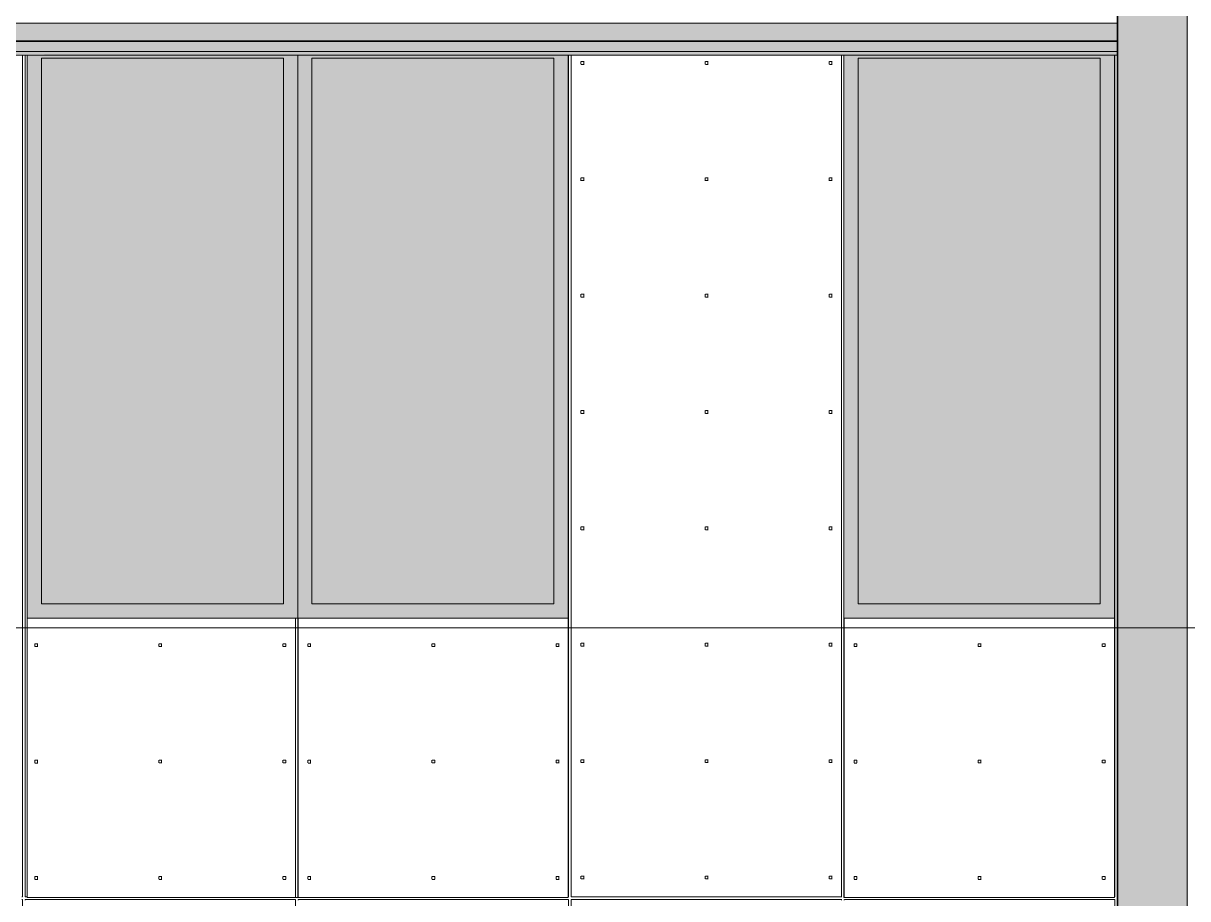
# Model space of a CAD drawing. Header units: inches. Extents: x 1750 to 7619, y -360 to 620.
# Drawn here: x 2215.5 to 2379.2, y 229.9 to 353 of the extents above; entities that cross this region are included whole.
import ezdxf

# ---------------------------------------------------------------- set-up
doc = ezdxf.new("R2010")
doc.units = ezdxf.units.IN
doc.header["$MEASUREMENT"] = 0
doc.linetypes.add('Grid Line 1_2_', pattern=[0.875, 0.5, -0.125, 0.125, -0.125])
for name, color, linetype, lineweight in [('0-1', 7, 'Continuous', 5), ('A-FLOR-LEVL-1', 51, 'Grid Line 1_2_', 9), ('A-GENM', 5, 'Continuous', 9), ('A-GLAZ', 151, 'Continuous', 13), ('A-GLAZ-1', 251, 'Continuous', 9), ('A-WALL', 113, 'Continuous', 13), ('A-WALL-PATT-1', 251, 'Continuous', 9)]:
    doc.layers.add(name, color=color, linetype=linetype, lineweight=lineweight)

# ---------------------------------------------------------------- blocks, each defined once
blk = doc.blocks.new('CTR - 2nd Phase_rvt-1-BUILDING ELEVATION - EAST')
at = {"layer": 'A-FLOR-LEVL-1'}
blk.add_line((1814.21, 268), (4168.71, 268), dxfattribs=at)
blk = doc.blocks.new('CTR - 1st Phase - Common Walls_rvt-1-BUILDING ELEVATION - EAST')
at = {"layer": 'A-FLOR-LEVL-1'}
blk.add_line((1814.21, 268), (4168.71, 268), dxfattribs=at)
blk = doc.blocks.new('CTR - 1st Phase -Stairs _ Elevators_rvt-1-BUILDING ELEVATION - EAST')
at = {"layer": 'A-FLOR-LEVL-1'}
blk.add_line((1814.21, 268), (4168.71, 268), dxfattribs=at)
blk = doc.blocks.new('Basic Wall _ EXT - FIBER CEMENT - LARGE - ___-2162455-BUILDING ELEVATION - EAST')
at = {"layer": 'A-WALL'}
for points in [[(2248.61, 350.53), (2369.31, 350.53), (2369.31, 353), (2067.89, 353), (2067.92, 350.53), (2181.07, 350.53)], [(2181.07, 349.02), (2369.31, 349.02), (2369.31, 350.46), (2067.14, 350.46), (2067.17, 350.12), (2177.12, 350.12), (2177.12, 349.02)], [(2222.73, 350.46), (2369.31, 350.5), (2369.31, 350.53), (2067.89, 350.53), (2067.17, 350.46), (2218.09, 350.46)], [(2254.11, 348.68), (2369.31, 348.68), (2369.31, 349.02), (2177.12, 349.02), (2177.12, 348.76), (2067.11, 348.76), (2067.11, 348.97), (2066.86, 348.68), (2252.67, 348.68)], [(2255.69, 348.55), (2369.31, 348.59), (2369.31, 348.68), (2066.84, 348.64), (2066.87, 348.55), (2254.11, 348.55)]]:
    blk.add_hatch(color=256, dxfattribs=at).paths.add_polyline_path(points, flags=0)
for p, q in [((2067.89, 353), (2369.31, 353)), ((2369.31, 353), (2369.31, 350.53)), ((2067.14, 350.46), (2369.31, 350.46)), ((2067.89, 350.53), (2369.31, 350.53)), ((2369.31, 350.53), (2369.31, 350.46)), ((2369.31, 350.46), (2369.31, 349.02)), ((2177.12, 349.02), (2369.31, 349.02)), ((2369.31, 349.02), (2369.31, 348.68)), ((2066.96, 348.51), (2369.31, 348.51)), ((2369.31, 348.68), (2369.31, 348.55)), ((2369.31, 348.55), (2369.31, 348.53)), ((2369.31, 348.53), (2369.31, 348.51))]:
    blk.add_line(p, q, dxfattribs=at)
blk = doc.blocks.new('_THE_ WINDOW _ DOOR - Window - 3rd Floor-V2-BUILDING ELEVATION - EAST')
at = {"layer": 'A-GLAZ'}
h = blk.add_hatch(color=256, dxfattribs=at)
h.paths.add_polyline_path([(3177.71, 269.37), (3213.74, 269.37), (3213.74, 348.51), (3175.71, 348.51), (3175.71, 269.37)], flags=0)
h.paths.add_polyline_path([(3194.09, 271.37), (3177.71, 271.37), (3177.71, 348.12), (3211.74, 348.12), (3211.74, 271.37)], flags=0)
blk.add_hatch(color=256, dxfattribs=at).paths.add_polyline_path([(3194.09, 271.37), (3211.74, 271.37), (3211.74, 348.12), (3177.71, 348.12), (3177.71, 271.37)], flags=0)
at = {"layer": 'A-GLAZ-1'}
h = blk.add_hatch(dxfattribs=at)
h.set_pattern_fill('FP_13', color=256, style=0, pattern_type=2)
h.set_pattern_definition([(0, (3215.48, 287.55), (-38.4, 120.38), [0.392, -38.007]), (0, (3215.48, 287.95), (-38.4, 120.38), [0.392, -38.007]), (0, (3215.48, 303.91), (-38.4, 120.38), [0.392, -38.007]), (0, (3215.48, 304.3), (-38.4, 120.38), [0.392, -38.007]), (0, (3215.48, 320.27), (-38.4, 120.38), [0.392, -38.007]), (0, (3215.48, 320.66), (-38.4, 120.38), [0.392, -38.007]), (0, (3215.48, 336.62), (-38.4, 120.38), [0.392, -38.007]), (0, (3215.48, 337.02), (-38.4, 120.38), [0.392, -38.007]), (0, (3215.48, 352.98), (-38.4, 120.38), [0.392, -38.007]), (0, (3215.48, 353.38), (-38.4, 120.38), [0.392, -38.007]), (0, (3215.48, 369.34), (-38.4, 120.38), [0.392, -38.007]), (0, (3215.48, 369.73), (-38.4, 120.375), [0.392, -38.007]), (0, (3215.48, 385.7), (-38.4, 120.375), [0.392, -38.007]), (0, (3215.48, 386.09), (-38.4, 120.375), [0.392, -38.007]), (0, (3215.48, 402.05), (-38.4, 120.375), [0.392, -38.007]), (0, (3215.48, 402.45), (-38.4, 120.375), [0.392, -38.007]), (0, (3232.93, 287.55), (-38.4, 120.38), [0.392, -38.007]), (0, (3232.93, 287.95), (-38.4, 120.38), [0.392, -38.007]), (0, (3232.93, 303.91), (-38.4, 120.38), [0.392, -38.007]), (0, (3232.93, 304.3), (-38.4, 120.38), [0.392, -38.007]), (0, (3232.93, 320.27), (-38.4, 120.38), [0.392, -38.007]), (0, (3232.93, 320.66), (-38.4, 120.38), [0.392, -38.007]), (0, (3232.93, 336.62), (-38.4, 120.38), [0.392, -38.007]), (0, (3232.93, 337.02), (-38.4, 120.38), [0.392, -38.007]), (0, (3232.93, 352.98), (-38.4, 120.38), [0.392, -38.007]), (0, (3232.93, 353.38), (-38.4, 120.38), [0.392, -38.007]), (0, (3232.93, 369.34), (-38.4, 120.375), [0.392, -38.007]), (0, (3232.93, 369.73), (-38.4, 120.375), [0.392, -38.007]), (0, (3232.93, 385.7), (-38.4, 120.375), [0.392, -38.007]), (0, (3232.93, 386.09), (-38.4, 120.375), [0.392, -38.007]), (0, (3232.93, 402.05), (-38.4, 120.375), [0.392, -38.007]), (0, (3232.93, 402.45), (-38.4, 120.375), [0.392, -38.007]), (0, (3250.38, 287.55), (-38.4, 120.38), [0.392, -38.007]), (0, (3250.38, 287.95), (-38.4, 120.38), [0.392, -38.007]), (0, (3250.38, 303.91), (-38.4, 120.38), [0.392, -38.007]), (0, (3250.38, 304.3), (-38.4, 120.38), [0.392, -38.007]), (0, (3250.38, 320.27), (-38.4, 120.38), [0.392, -38.007]), (0, (3250.38, 320.66), (-38.4, 120.38), [0.392, -38.007]), (0, (3250.38, 336.62), (-38.4, 120.38), [0.392, -38.007]), (0, (3250.38, 337.02), (-38.4, 120.38), [0.392, -38.007]), (0, (3250.38, 352.98), (-38.4, 120.38), [0.392, -38.007]), (0, (3250.38, 353.38), (-38.4, 120.38), [0.392, -38.007]), (0, (3250.38, 369.34), (-38.4, 120.375), [0.392, -38.007]), (0, (3250.38, 369.73), (-38.4, 120.375), [0.392, -38.007]), (0, (3250.38, 385.7), (-38.4, 120.375), [0.392, -38.007]), (0, (3250.38, 386.09), (-38.4, 120.375), [0.392, -38.007]), (0, (3250.38, 402.05), (-38.4, 120.375), [0.392, -38.007]), (0, (3250.38, 402.45), (-38.4, 120.375), [0.392, -38.007]), (90, (3213.736, 285), (-38.4, 2e-15), [120, -0.375]), (90, (3214.11, 285), (-38.4, 2e-15), [120, -0.375]), (90, (3215.477, 287.554), (-38.4, 2e-15), [0.392, -119.982]), (90, (3215.477, 303.91), (-38.4, 2e-15), [0.392, -119.982]), (90, (3215.477, 320.268), (-38.4, 2e-15), [0.392, -119.982]), (90, (3215.477, 336.625), (-38.4, 2e-15), [0.392, -119.982]), (90, (3215.477, 352.982), (-38.4, 2e-15), [0.392, -119.982]), (90, (3215.477, 369.34), (-38.4, 2e-15), [0.392, -119.982]), (90, (3215.477, 385.697), (-38.4, 2e-15), [0.392, -119.982]), (90, (3215.477, 402.054), (-38.4, 2e-15), [0.392, -119.982]), (90, (3215.87, 287.554), (-38.4, 2e-15), [0.392, -119.982]), (90, (3215.87, 303.91), (-38.4, 2e-15), [0.392, -119.982]), (90, (3215.87, 320.268), (-38.4, 2e-15), [0.392, -119.982]), (90, (3215.87, 336.625), (-38.4, 2e-15), [0.392, -119.982]), (90, (3215.87, 352.982), (-38.4, 2e-15), [0.392, -119.982]), (90, (3215.87, 369.34), (-38.4, 2e-15), [0.392, -119.982]), (90, (3215.87, 385.697), (-38.4, 2e-15), [0.392, -119.982]), (90, (3215.87, 402.054), (-38.4, 2e-15), [0.392, -119.982]), (90, (3232.927, 287.554), (-38.4, 2e-15), [0.392, -119.982]), (90, (3232.927, 303.91), (-38.4, 2e-15), [0.392, -119.982]), (90, (3232.927, 320.268), (-38.4, 2e-15), [0.392, -119.982]), (90, (3232.927, 336.625), (-38.4, 2e-15), [0.392, -119.982]), (90, (3232.927, 352.982), (-38.4, 2e-15), [0.392, -119.982]), (90, (3232.927, 369.34), (-38.4, 2e-15), [0.392, -119.982]), (90, (3232.927, 385.697), (-38.4, 2e-15), [0.392, -119.982]), (90, (3232.927, 402.054), (-38.4, 2e-15), [0.392, -119.982]), (90, (3233.32, 287.554), (-38.4, 2e-15), [0.392, -119.982]), (90, (3233.32, 303.91), (-38.4, 2e-15), [0.392, -119.982]), (90, (3233.32, 320.268), (-38.4, 2e-15), [0.392, -119.982]), (90, (3233.32, 336.625), (-38.4, 2e-15), [0.392, -119.982]), (90, (3233.32, 352.982), (-38.4, 2e-15), [0.392, -119.982]), (90, (3233.32, 369.34), (-38.4, 2e-15), [0.392, -119.982]), (90, (3233.32, 385.697), (-38.4, 2e-15), [0.392, -119.982]), (90, (3233.32, 402.054), (-38.4, 2e-15), [0.392, -119.982]), (90, (3250.377, 287.554), (-38.4, 2e-15), [0.392, -119.982]), (90, (3250.377, 303.91), (-38.4, 2e-15), [0.392, -119.982]), (90, (3250.377, 320.268), (-38.4, 2e-15), [0.392, -119.982]), (90, (3250.377, 336.625), (-38.4, 2e-15), [0.392, -119.982]), (90, (3250.377, 352.982), (-38.4, 2e-15), [0.392, -119.982]), (90, (3250.377, 369.34), (-38.4, 2e-15), [0.392, -119.982]), (90, (3250.377, 385.697), (-38.4, 2e-15), [0.392, -119.982]), (90, (3250.377, 402.054), (-38.4, 2e-15), [0.392, -119.982]), (90, (3250.77, 287.554), (-38.4, 2e-15), [0.392, -119.982]), (90, (3250.77, 303.91), (-38.4, 2e-15), [0.392, -119.982]), (90, (3250.77, 320.268), (-38.4, 2e-15), [0.392, -119.982]), (90, (3250.77, 336.625), (-38.4, 2e-15), [0.392, -119.982]), (90, (3250.77, 352.982), (-38.4, 2e-15), [0.392, -119.982]), (90, (3250.77, 369.34), (-38.4, 2e-15), [0.392, -119.982]), (90, (3250.77, 385.697), (-38.4, 2e-15), [0.392, -119.982]), (90, (3250.77, 402.054), (-38.4, 2e-15), [0.392, -119.982]), (180, (3252.14, 284.62), (-38.4, 120.38), [38.025, -0.375]), (180, (3252.14, 285), (-38.4, 120.38), [38.025, -0.375])])
h.paths.add_polyline_path([(3175.71, 230.12), (3213.74, 230.12), (3213.74, 269.37), (3175.71, 269.37), (3175.71, 251.92)], flags=0)
at = {"layer": 'A-GLAZ'}
for p, q in [((3175.71, 348.53), (3175.71, 269.37)), ((3177.71, 271.37), (3177.71, 348.12)), ((3177.71, 348.12), (3211.74, 348.12)), ((3211.74, 348.12), (3211.74, 271.37)), ((3213.74, 269.37), (3213.74, 348.52)), ((3211.74, 271.37), (3177.71, 271.37)), ((3175.71, 269.37), (3213.74, 269.37)), ((3175.71, 269.37), (3175.71, 230.12)), ((3213.74, 230.12), (3213.74, 269.37)), ((3175.71, 230.12), (3213.74, 230.12))]:
    blk.add_line(p, q, dxfattribs=at)
blk = doc.blocks.new('_THE_ WINDOW _ DOOR - Window - 3rd Floor-V1-BUILDING ELEVATION - EAST')
at = {"layer": 'A-GLAZ'}
h = blk.add_hatch(color=256, dxfattribs=at)
h.paths.add_polyline_path([(2868.51, 269.37), (2906.54, 269.37), (2906.54, 348.51), (2868.51, 348.51), (2868.51, 343.61)], flags=0)
h.paths.add_polyline_path([(2870.51, 271.37), (2870.51, 348.12), (2904.54, 348.12), (2904.54, 271.37)], flags=0)
blk.add_hatch(color=256, dxfattribs=at).paths.add_polyline_path([(2870.51, 271.37), (2904.54, 271.37), (2904.54, 348.12), (2870.51, 348.12), (2870.51, 305.4)], flags=0)
at = {"layer": 'A-GLAZ-1'}
h = blk.add_hatch(dxfattribs=at)
h.set_pattern_fill('FP_12', color=256, style=0, pattern_type=2)
h.set_pattern_definition([(0, (2908.28, 287.55), (-38.4, 120.38), [0.392, -38.007]), (0, (2908.28, 287.95), (-38.4, 120.38), [0.392, -38.007]), (0, (2908.28, 303.91), (-38.4, 120.38), [0.392, -38.007]), (0, (2908.28, 304.3), (-38.4, 120.38), [0.392, -38.007]), (0, (2908.28, 320.27), (-38.4, 120.38), [0.392, -38.007]), (0, (2908.28, 320.66), (-38.4, 120.38), [0.392, -38.007]), (0, (2908.28, 336.62), (-38.4, 120.38), [0.392, -38.007]), (0, (2908.28, 337.02), (-38.4, 120.38), [0.392, -38.007]), (0, (2908.28, 352.98), (-38.4, 120.38), [0.392, -38.007]), (0, (2908.28, 353.38), (-38.4, 120.38), [0.392, -38.007]), (0, (2908.28, 369.34), (-38.4, 120.38), [0.392, -38.007]), (0, (2908.28, 369.73), (-38.4, 120.375), [0.392, -38.007]), (0, (2908.28, 385.7), (-38.4, 120.375), [0.392, -38.007]), (0, (2908.28, 386.09), (-38.4, 120.375), [0.392, -38.007]), (0, (2908.28, 402.05), (-38.4, 120.375), [0.392, -38.007]), (0, (2908.28, 402.45), (-38.4, 120.375), [0.392, -38.007]), (0, (2925.73, 287.55), (-38.4, 120.38), [0.392, -38.007]), (0, (2925.73, 287.95), (-38.4, 120.38), [0.392, -38.007]), (0, (2925.73, 303.91), (-38.4, 120.38), [0.392, -38.007]), (0, (2925.73, 304.3), (-38.4, 120.38), [0.392, -38.007]), (0, (2925.73, 320.27), (-38.4, 120.38), [0.392, -38.007]), (0, (2925.73, 320.66), (-38.4, 120.38), [0.392, -38.007]), (0, (2925.73, 336.62), (-38.4, 120.38), [0.392, -38.007]), (0, (2925.73, 337.02), (-38.4, 120.38), [0.392, -38.007]), (0, (2925.73, 352.98), (-38.4, 120.38), [0.392, -38.007]), (0, (2925.73, 353.38), (-38.4, 120.38), [0.392, -38.007]), (0, (2925.73, 369.34), (-38.4, 120.375), [0.392, -38.007]), (0, (2925.73, 369.73), (-38.4, 120.375), [0.392, -38.007]), (0, (2925.73, 385.7), (-38.4, 120.375), [0.392, -38.007]), (0, (2925.73, 386.09), (-38.4, 120.375), [0.392, -38.007]), (0, (2925.73, 402.05), (-38.4, 120.375), [0.392, -38.007]), (0, (2925.73, 402.45), (-38.4, 120.375), [0.392, -38.007]), (0, (2943.18, 287.55), (-38.4, 120.38), [0.392, -38.007]), (0, (2943.18, 287.95), (-38.4, 120.38), [0.392, -38.007]), (0, (2943.18, 303.91), (-38.4, 120.38), [0.392, -38.007]), (0, (2943.18, 304.3), (-38.4, 120.38), [0.392, -38.007]), (0, (2943.18, 320.27), (-38.4, 120.38), [0.392, -38.007]), (0, (2943.18, 320.66), (-38.4, 120.38), [0.392, -38.007]), (0, (2943.18, 336.62), (-38.4, 120.38), [0.392, -38.007]), (0, (2943.18, 337.02), (-38.4, 120.38), [0.392, -38.007]), (0, (2943.18, 352.98), (-38.4, 120.38), [0.392, -38.007]), (0, (2943.18, 353.38), (-38.4, 120.38), [0.392, -38.007]), (0, (2943.18, 369.34), (-38.4, 120.375), [0.392, -38.007]), (0, (2943.18, 369.73), (-38.4, 120.375), [0.392, -38.007]), (0, (2943.18, 385.7), (-38.4, 120.375), [0.392, -38.007]), (0, (2943.18, 386.09), (-38.4, 120.375), [0.392, -38.007]), (0, (2943.18, 402.05), (-38.4, 120.375), [0.392, -38.007]), (0, (2943.18, 402.45), (-38.4, 120.375), [0.392, -38.007]), (90, (2906.536, 285), (-38.4, 2e-15), [120, -0.375]), (90, (2906.91, 285), (-38.4, 2e-15), [120, -0.375]), (90, (2908.277, 287.554), (-38.4, 2e-15), [0.392, -119.982]), (90, (2908.277, 303.91), (-38.4, 2e-15), [0.392, -119.982]), (90, (2908.277, 320.268), (-38.4, 2e-15), [0.392, -119.982]), (90, (2908.277, 336.625), (-38.4, 2e-15), [0.392, -119.982]), (90, (2908.277, 352.982), (-38.4, 2e-15), [0.392, -119.982]), (90, (2908.277, 369.34), (-38.4, 2e-15), [0.392, -119.982]), (90, (2908.277, 385.697), (-38.4, 2e-15), [0.392, -119.982]), (90, (2908.277, 402.054), (-38.4, 2e-15), [0.392, -119.982]), (90, (2908.67, 287.554), (-38.4, 2e-15), [0.392, -119.982]), (90, (2908.67, 303.91), (-38.4, 2e-15), [0.392, -119.982]), (90, (2908.67, 320.268), (-38.4, 2e-15), [0.392, -119.982]), (90, (2908.67, 336.625), (-38.4, 2e-15), [0.392, -119.982]), (90, (2908.67, 352.982), (-38.4, 2e-15), [0.392, -119.982]), (90, (2908.67, 369.34), (-38.4, 2e-15), [0.392, -119.982]), (90, (2908.67, 385.697), (-38.4, 2e-15), [0.392, -119.982]), (90, (2908.67, 402.054), (-38.4, 2e-15), [0.392, -119.982]), (90, (2925.727, 287.554), (-38.4, 2e-15), [0.392, -119.982]), (90, (2925.727, 303.91), (-38.4, 2e-15), [0.392, -119.982]), (90, (2925.727, 320.268), (-38.4, 2e-15), [0.392, -119.982]), (90, (2925.727, 336.625), (-38.4, 2e-15), [0.392, -119.982]), (90, (2925.727, 352.982), (-38.4, 2e-15), [0.392, -119.982]), (90, (2925.727, 369.34), (-38.4, 2e-15), [0.392, -119.982]), (90, (2925.727, 385.697), (-38.4, 2e-15), [0.392, -119.982]), (90, (2925.727, 402.054), (-38.4, 2e-15), [0.392, -119.982]), (90, (2926.12, 287.554), (-38.4, 2e-15), [0.392, -119.982]), (90, (2926.12, 303.91), (-38.4, 2e-15), [0.392, -119.982]), (90, (2926.12, 320.268), (-38.4, 2e-15), [0.392, -119.982]), (90, (2926.12, 336.625), (-38.4, 2e-15), [0.392, -119.982]), (90, (2926.12, 352.982), (-38.4, 2e-15), [0.392, -119.982]), (90, (2926.12, 369.34), (-38.4, 2e-15), [0.392, -119.982]), (90, (2926.12, 385.697), (-38.4, 2e-15), [0.392, -119.982]), (90, (2926.12, 402.054), (-38.4, 2e-15), [0.392, -119.982]), (90, (2943.177, 287.554), (-38.4, 2e-15), [0.392, -119.982]), (90, (2943.177, 303.91), (-38.4, 2e-15), [0.392, -119.982]), (90, (2943.177, 320.268), (-38.4, 2e-15), [0.392, -119.982]), (90, (2943.177, 336.625), (-38.4, 2e-15), [0.392, -119.982]), (90, (2943.177, 352.982), (-38.4, 2e-15), [0.392, -119.982]), (90, (2943.177, 369.34), (-38.4, 2e-15), [0.392, -119.982]), (90, (2943.177, 385.697), (-38.4, 2e-15), [0.392, -119.982]), (90, (2943.177, 402.054), (-38.4, 2e-15), [0.392, -119.982]), (90, (2943.57, 287.554), (-38.4, 2e-15), [0.392, -119.982]), (90, (2943.57, 303.91), (-38.4, 2e-15), [0.392, -119.982]), (90, (2943.57, 320.268), (-38.4, 2e-15), [0.392, -119.982]), (90, (2943.57, 336.625), (-38.4, 2e-15), [0.392, -119.982]), (90, (2943.57, 352.982), (-38.4, 2e-15), [0.392, -119.982]), (90, (2943.57, 369.34), (-38.4, 2e-15), [0.392, -119.982]), (90, (2943.57, 385.697), (-38.4, 2e-15), [0.392, -119.982]), (90, (2943.57, 402.054), (-38.4, 2e-15), [0.392, -119.982]), (180, (2944.94, 284.62), (-38.4, 120.38), [38.025, -0.375]), (180, (2944.94, 285), (-38.4, 120.38), [38.025, -0.375])])
h.paths.add_polyline_path([(2906.45, 230.12), (2906.54, 230.12), (2906.54, 269.37), (2868.51, 269.37), (2868.51, 230.12), (2892.8, 230.12)], flags=0)
at = {"layer": 'A-GLAZ'}
for p, q in [((2868.51, 348.52), (2868.51, 269.37)), ((2870.51, 271.37), (2870.51, 348.12)), ((2870.51, 348.12), (2904.54, 348.12)), ((2904.54, 348.12), (2904.54, 271.37)), ((2906.54, 269.37), (2906.54, 348.52)), ((2904.54, 271.37), (2870.51, 271.37)), ((2868.51, 269.37), (2906.54, 269.37)), ((2868.51, 269.37), (2868.51, 230.12)), ((2906.54, 230.12), (2906.54, 269.37)), ((2868.51, 230.12), (2906.54, 230.12))]:
    blk.add_line(p, q, dxfattribs=at)
blk = doc.blocks.new('Family1 - SCUPPER-V21-BUILDING ELEVATION - EAST')
at = {"layer": 'A-GENM'}
for points in [[(2369.44, 109.75), (2369.44, 395.5), (2369.31, 395.5), (2369.31, 109.75)], [(2369.44, 109.87), (2379.19, 109.87), (2379.19, 395.5), (2369.44, 395.5), (2369.44, 112)], [(2379.31, 109.75), (2379.31, 395.5), (2379.19, 395.5), (2379.19, 109.75)]]:
    blk.add_hatch(color=256, dxfattribs=at).paths.add_polyline_path(points, flags=0)
for p, q in [((2369.31, 395.5), (2369.31, 353)), ((2369.44, 395.5), (2369.44, 109.75)), ((2379.19, 395.5), (2379.19, 109.75)), ((2369.31, 348.52), (2369.31, 109.75))]:
    blk.add_line(p, q, dxfattribs=at)
blk = doc.blocks.new('_THE_ WINDOW _ DOOR - Window - 3rd Floor-V18-BUILDING ELEVATION - EAST')
at = {"layer": 'A-GLAZ'}
h = blk.add_hatch(color=256, dxfattribs=at)
h.paths.add_polyline_path([(3062.51, 269.37), (3098.54, 269.37), (3098.54, 348.51), (3060.51, 348.51), (3060.51, 269.37)], flags=0)
h.paths.add_polyline_path([(3096.54, 271.37), (3062.51, 271.37), (3062.51, 348.12), (3096.54, 348.12), (3096.54, 343.61)], flags=0)
blk.add_hatch(color=256, dxfattribs=at).paths.add_polyline_path([(3062.51, 271.37), (3096.54, 271.37), (3096.54, 348.12), (3062.51, 348.12), (3062.51, 305.4)], flags=0)
at = {"layer": 'A-GLAZ-1'}
h = blk.add_hatch(dxfattribs=at)
h.set_pattern_fill('FP_37', color=256, style=0, pattern_type=2)
h.set_pattern_definition([(0, (3100.28, 287.55), (-38.4, 120.38), [0.392, -38.007]), (0, (3100.28, 287.95), (-38.4, 120.38), [0.392, -38.007]), (0, (3100.28, 303.91), (-38.4, 120.38), [0.392, -38.007]), (0, (3100.28, 304.3), (-38.4, 120.38), [0.392, -38.007]), (0, (3100.28, 320.27), (-38.4, 120.38), [0.392, -38.007]), (0, (3100.28, 320.66), (-38.4, 120.38), [0.392, -38.007]), (0, (3100.28, 336.62), (-38.4, 120.38), [0.392, -38.007]), (0, (3100.28, 337.02), (-38.4, 120.38), [0.392, -38.007]), (0, (3100.28, 352.98), (-38.4, 120.38), [0.392, -38.007]), (0, (3100.28, 353.38), (-38.4, 120.38), [0.392, -38.007]), (0, (3100.28, 369.34), (-38.4, 120.38), [0.392, -38.007]), (0, (3100.28, 369.73), (-38.4, 120.375), [0.392, -38.007]), (0, (3100.28, 385.7), (-38.4, 120.375), [0.392, -38.007]), (0, (3100.28, 386.09), (-38.4, 120.375), [0.392, -38.007]), (0, (3100.28, 402.05), (-38.4, 120.375), [0.392, -38.007]), (0, (3100.28, 402.45), (-38.4, 120.375), [0.392, -38.007]), (0, (3117.73, 287.55), (-38.4, 120.38), [0.392, -38.007]), (0, (3117.73, 287.95), (-38.4, 120.38), [0.392, -38.007]), (0, (3117.73, 303.91), (-38.4, 120.38), [0.392, -38.007]), (0, (3117.73, 304.3), (-38.4, 120.38), [0.392, -38.007]), (0, (3117.73, 320.27), (-38.4, 120.38), [0.392, -38.007]), (0, (3117.73, 320.66), (-38.4, 120.38), [0.392, -38.007]), (0, (3117.73, 336.62), (-38.4, 120.38), [0.392, -38.007]), (0, (3117.73, 337.02), (-38.4, 120.38), [0.392, -38.007]), (0, (3117.73, 352.98), (-38.4, 120.38), [0.392, -38.007]), (0, (3117.73, 353.38), (-38.4, 120.38), [0.392, -38.007]), (0, (3117.73, 369.34), (-38.4, 120.375), [0.392, -38.007]), (0, (3117.73, 369.73), (-38.4, 120.375), [0.392, -38.007]), (0, (3117.73, 385.7), (-38.4, 120.375), [0.392, -38.007]), (0, (3117.73, 386.09), (-38.4, 120.375), [0.392, -38.007]), (0, (3117.73, 402.05), (-38.4, 120.375), [0.392, -38.007]), (0, (3117.73, 402.45), (-38.4, 120.375), [0.392, -38.007]), (0, (3135.18, 287.55), (-38.4, 120.38), [0.392, -38.007]), (0, (3135.18, 287.95), (-38.4, 120.38), [0.392, -38.007]), (0, (3135.18, 303.91), (-38.4, 120.38), [0.392, -38.007]), (0, (3135.18, 304.3), (-38.4, 120.38), [0.392, -38.007]), (0, (3135.18, 320.27), (-38.4, 120.38), [0.392, -38.007]), (0, (3135.18, 320.66), (-38.4, 120.38), [0.392, -38.007]), (0, (3135.18, 336.62), (-38.4, 120.38), [0.392, -38.007]), (0, (3135.18, 337.02), (-38.4, 120.38), [0.392, -38.007]), (0, (3135.18, 352.98), (-38.4, 120.38), [0.392, -38.007]), (0, (3135.18, 353.38), (-38.4, 120.38), [0.392, -38.007]), (0, (3135.18, 369.34), (-38.4, 120.375), [0.392, -38.007]), (0, (3135.18, 369.73), (-38.4, 120.375), [0.392, -38.007]), (0, (3135.18, 385.7), (-38.4, 120.375), [0.392, -38.007]), (0, (3135.18, 386.09), (-38.4, 120.375), [0.392, -38.007]), (0, (3135.18, 402.05), (-38.4, 120.375), [0.392, -38.007]), (0, (3135.18, 402.45), (-38.4, 120.375), [0.392, -38.007]), (90, (3098.536, 285), (-38.4, 2e-15), [120, -0.375]), (90, (3098.91, 285), (-38.4, 2e-15), [120, -0.375]), (90, (3100.277, 287.554), (-38.4, 2e-15), [0.392, -119.982]), (90, (3100.277, 303.91), (-38.4, 2e-15), [0.392, -119.982]), (90, (3100.277, 320.268), (-38.4, 2e-15), [0.392, -119.982]), (90, (3100.277, 336.625), (-38.4, 2e-15), [0.392, -119.982]), (90, (3100.277, 352.982), (-38.4, 2e-15), [0.392, -119.982]), (90, (3100.277, 369.34), (-38.4, 2e-15), [0.392, -119.982]), (90, (3100.277, 385.697), (-38.4, 2e-15), [0.392, -119.982]), (90, (3100.277, 402.054), (-38.4, 2e-15), [0.392, -119.982]), (90, (3100.67, 287.554), (-38.4, 2e-15), [0.392, -119.982]), (90, (3100.67, 303.91), (-38.4, 2e-15), [0.392, -119.982]), (90, (3100.67, 320.268), (-38.4, 2e-15), [0.392, -119.982]), (90, (3100.67, 336.625), (-38.4, 2e-15), [0.392, -119.982]), (90, (3100.67, 352.982), (-38.4, 2e-15), [0.392, -119.982]), (90, (3100.67, 369.34), (-38.4, 2e-15), [0.392, -119.982]), (90, (3100.67, 385.697), (-38.4, 2e-15), [0.392, -119.982]), (90, (3100.67, 402.054), (-38.4, 2e-15), [0.392, -119.982]), (90, (3117.727, 287.554), (-38.4, 2e-15), [0.392, -119.982]), (90, (3117.727, 303.91), (-38.4, 2e-15), [0.392, -119.982]), (90, (3117.727, 320.268), (-38.4, 2e-15), [0.392, -119.982]), (90, (3117.727, 336.625), (-38.4, 2e-15), [0.392, -119.982]), (90, (3117.727, 352.982), (-38.4, 2e-15), [0.392, -119.982]), (90, (3117.727, 369.34), (-38.4, 2e-15), [0.392, -119.982]), (90, (3117.727, 385.697), (-38.4, 2e-15), [0.392, -119.982]), (90, (3117.727, 402.054), (-38.4, 2e-15), [0.392, -119.982]), (90, (3118.12, 287.554), (-38.4, 2e-15), [0.392, -119.982]), (90, (3118.12, 303.91), (-38.4, 2e-15), [0.392, -119.982]), (90, (3118.12, 320.268), (-38.4, 2e-15), [0.392, -119.982]), (90, (3118.12, 336.625), (-38.4, 2e-15), [0.392, -119.982]), (90, (3118.12, 352.982), (-38.4, 2e-15), [0.392, -119.982]), (90, (3118.12, 369.34), (-38.4, 2e-15), [0.392, -119.982]), (90, (3118.12, 385.697), (-38.4, 2e-15), [0.392, -119.982]), (90, (3118.12, 402.054), (-38.4, 2e-15), [0.392, -119.982]), (90, (3135.177, 287.554), (-38.4, 2e-15), [0.392, -119.982]), (90, (3135.177, 303.91), (-38.4, 2e-15), [0.392, -119.982]), (90, (3135.177, 320.268), (-38.4, 2e-15), [0.392, -119.982]), (90, (3135.177, 336.625), (-38.4, 2e-15), [0.392, -119.982]), (90, (3135.177, 352.982), (-38.4, 2e-15), [0.392, -119.982]), (90, (3135.177, 369.34), (-38.4, 2e-15), [0.392, -119.982]), (90, (3135.177, 385.697), (-38.4, 2e-15), [0.392, -119.982]), (90, (3135.177, 402.054), (-38.4, 2e-15), [0.392, -119.982]), (90, (3135.57, 287.554), (-38.4, 2e-15), [0.392, -119.982]), (90, (3135.57, 303.91), (-38.4, 2e-15), [0.392, -119.982]), (90, (3135.57, 320.268), (-38.4, 2e-15), [0.392, -119.982]), (90, (3135.57, 336.625), (-38.4, 2e-15), [0.392, -119.982]), (90, (3135.57, 352.982), (-38.4, 2e-15), [0.392, -119.982]), (90, (3135.57, 369.34), (-38.4, 2e-15), [0.392, -119.982]), (90, (3135.57, 385.697), (-38.4, 2e-15), [0.392, -119.982]), (90, (3135.57, 402.054), (-38.4, 2e-15), [0.392, -119.982]), (180, (3136.94, 284.62), (-38.4, 120.38), [38.025, -0.375]), (180, (3136.94, 285), (-38.4, 120.38), [38.025, -0.375])])
h.paths.add_polyline_path([(3098.54, 230.12), (3098.54, 269.37), (3060.51, 269.37), (3060.51, 230.12)], flags=0)
at = {"layer": 'A-GLAZ'}
for p, q in [((3060.51, 348.53), (3060.51, 269.37)), ((3062.51, 271.37), (3062.51, 348.12)), ((3062.51, 348.12), (3096.54, 348.12)), ((3096.54, 348.12), (3096.54, 271.37)), ((3098.54, 269.37), (3098.54, 348.53)), ((3096.54, 271.37), (3062.51, 271.37)), ((3060.51, 269.37), (3098.54, 269.37)), ((3060.51, 269.37), (3060.51, 230.12)), ((3098.54, 230.12), (3098.54, 269.37)), ((3060.51, 230.12), (3098.54, 230.12))]:
    blk.add_line(p, q, dxfattribs=at)

msp = doc.modelspace()

# ---------------------------------------------------------------- hatches: boundary and pattern name
at = {"layer": 'A-WALL-PATT-1'}
h = msp.add_hatch(dxfattribs=at)
h.set_pattern_fill('FP_2', color=256, style=0, pattern_type=2)
h.set_pattern_definition([(0, (3868.28, 112.3), (-38.4, 120.375), [0.392, -38.007]), (0, (3868.28, 112.7), (-38.4, 120.375), [0.392, -38.007]), (0, (3868.28, 128.66), (-38.4, 120.375), [0.392, -38.007]), (0, (3868.28, 129.05), (-38.4, 120.375), [0.392, -38.007]), (0, (3868.28, 145.02), (-38.4, 120.375), [0.392, -38.007]), (0, (3868.28, 145.41), (-38.4, 120.375), [0.392, -38.007]), (0, (3868.28, 161.38), (-38.4, 120.375), [0.392, -38.007]), (0, (3868.28, 161.77), (-38.4, 120.375), [0.392, -38.007]), (0, (3868.28, 177.73), (-38.4, 120.375), [0.392, -38.007]), (0, (3868.28, 178.12), (-38.4, 120.375), [0.392, -38.007]), (0, (3868.28, 194.09), (-38.4, 120.375), [0.392, -38.007]), (0, (3868.28, 194.48), (-38.4, 120.375), [0.392, -38.007]), (0, (3868.28, 210.45), (-38.4, 120.375), [0.392, -38.007]), (0, (3868.28, 210.84), (-38.4, 120.375), [0.392, -38.007]), (0, (3868.28, 226.8), (-38.4, 120.375), [0.392, -38.007]), (0, (3868.28, 227.2), (-38.4, 120.375), [0.392, -38.007]), (0, (3885.73, 112.3), (-38.4, 120.375), [0.392, -38.007]), (0, (3885.73, 112.7), (-38.4, 120.375), [0.392, -38.007]), (0, (3885.73, 128.66), (-38.4, 120.375), [0.392, -38.007]), (0, (3885.73, 129.05), (-38.4, 120.375), [0.392, -38.007]), (0, (3885.73, 145.02), (-38.4, 120.375), [0.392, -38.007]), (0, (3885.73, 145.41), (-38.4, 120.375), [0.392, -38.007]), (0, (3885.73, 161.38), (-38.4, 120.375), [0.392, -38.007]), (0, (3885.73, 161.77), (-38.4, 120.375), [0.392, -38.007]), (0, (3885.73, 177.73), (-38.4, 120.375), [0.392, -38.007]), (0, (3885.73, 178.12), (-38.4, 120.375), [0.392, -38.007]), (0, (3885.73, 194.09), (-38.4, 120.375), [0.392, -38.007]), (0, (3885.73, 194.48), (-38.4, 120.375), [0.392, -38.007]), (0, (3885.73, 210.45), (-38.4, 120.375), [0.392, -38.007]), (0, (3885.73, 210.84), (-38.4, 120.375), [0.392, -38.007]), (0, (3885.73, 226.8), (-38.4, 120.375), [0.392, -38.007]), (0, (3885.73, 227.2), (-38.4, 120.375), [0.392, -38.007]), (0, (3903.18, 112.3), (-38.4, 120.375), [0.392, -38.007]), (0, (3903.18, 112.7), (-38.4, 120.375), [0.392, -38.007]), (0, (3903.18, 128.66), (-38.4, 120.375), [0.392, -38.007]), (0, (3903.18, 129.05), (-38.4, 120.375), [0.392, -38.007]), (0, (3903.18, 145.02), (-38.4, 120.375), [0.392, -38.007]), (0, (3903.18, 145.41), (-38.4, 120.375), [0.392, -38.007]), (0, (3903.18, 161.38), (-38.4, 120.375), [0.392, -38.007]), (0, (3903.18, 161.77), (-38.4, 120.375), [0.392, -38.007]), (0, (3903.18, 177.73), (-38.4, 120.375), [0.392, -38.007]), (0, (3903.18, 178.12), (-38.4, 120.375), [0.392, -38.007]), (0, (3903.18, 194.09), (-38.4, 120.375), [0.392, -38.007]), (0, (3903.18, 194.48), (-38.4, 120.375), [0.392, -38.007]), (0, (3903.18, 210.45), (-38.4, 120.375), [0.392, -38.007]), (0, (3903.18, 210.84), (-38.4, 120.375), [0.392, -38.007]), (0, (3903.18, 226.8), (-38.4, 120.375), [0.392, -38.007]), (0, (3903.18, 227.2), (-38.4, 120.375), [0.392, -38.007]), (90, (3866.536, 109.75), (-38.4, 2e-15), [120, -0.375]), (90, (3866.91, 109.75), (-38.4, 2e-15), [120, -0.375]), (90, (3868.277, 112.304), (-38.4, 2e-15), [0.392, -119.982]), (90, (3868.277, 128.66), (-38.4, 2e-15), [0.392, -119.982]), (90, (3868.277, 145.018), (-38.4, 2e-15), [0.392, -119.982]), (90, (3868.277, 161.375), (-38.4, 2e-15), [0.392, -119.982]), (90, (3868.277, 177.732), (-38.4, 2e-15), [0.392, -119.982]), (90, (3868.277, 194.09), (-38.4, 2e-15), [0.392, -119.982]), (90, (3868.277, 210.447), (-38.4, 2e-15), [0.392, -119.982]), (90, (3868.277, 226.804), (-38.4, 2e-15), [0.392, -119.982]), (90, (3868.67, 112.304), (-38.4, 2e-15), [0.392, -119.982]), (90, (3868.67, 128.66), (-38.4, 2e-15), [0.392, -119.982]), (90, (3868.67, 145.018), (-38.4, 2e-15), [0.392, -119.982]), (90, (3868.67, 161.375), (-38.4, 2e-15), [0.392, -119.982]), (90, (3868.67, 177.732), (-38.4, 2e-15), [0.392, -119.982]), (90, (3868.67, 194.09), (-38.4, 2e-15), [0.392, -119.982]), (90, (3868.67, 210.447), (-38.4, 2e-15), [0.392, -119.982]), (90, (3868.67, 226.804), (-38.4, 2e-15), [0.392, -119.982]), (90, (3885.727, 112.304), (-38.4, 2e-15), [0.392, -119.982]), (90, (3885.727, 128.66), (-38.4, 2e-15), [0.392, -119.982]), (90, (3885.727, 145.018), (-38.4, 2e-15), [0.392, -119.982]), (90, (3885.727, 161.375), (-38.4, 2e-15), [0.392, -119.982]), (90, (3885.727, 177.732), (-38.4, 2e-15), [0.392, -119.982]), (90, (3885.727, 194.09), (-38.4, 2e-15), [0.392, -119.982]), (90, (3885.727, 210.447), (-38.4, 2e-15), [0.392, -119.982]), (90, (3885.727, 226.804), (-38.4, 2e-15), [0.392, -119.982]), (90, (3886.12, 112.304), (-38.4, 2e-15), [0.392, -119.982]), (90, (3886.12, 128.66), (-38.4, 2e-15), [0.392, -119.982]), (90, (3886.12, 145.018), (-38.4, 2e-15), [0.392, -119.982]), (90, (3886.12, 161.375), (-38.4, 2e-15), [0.392, -119.982]), (90, (3886.12, 177.732), (-38.4, 2e-15), [0.392, -119.982]), (90, (3886.12, 194.09), (-38.4, 2e-15), [0.392, -119.982]), (90, (3886.12, 210.447), (-38.4, 2e-15), [0.392, -119.982]), (90, (3886.12, 226.804), (-38.4, 2e-15), [0.392, -119.982]), (90, (3903.177, 112.304), (-38.4, 2e-15), [0.392, -119.982]), (90, (3903.177, 128.66), (-38.4, 2e-15), [0.392, -119.982]), (90, (3903.177, 145.018), (-38.4, 2e-15), [0.392, -119.982]), (90, (3903.177, 161.375), (-38.4, 2e-15), [0.392, -119.982]), (90, (3903.177, 177.732), (-38.4, 2e-15), [0.392, -119.982]), (90, (3903.177, 194.09), (-38.4, 2e-15), [0.392, -119.982]), (90, (3903.177, 210.447), (-38.4, 2e-15), [0.392, -119.982]), (90, (3903.177, 226.804), (-38.4, 2e-15), [0.392, -119.982]), (90, (3903.57, 112.304), (-38.4, 2e-15), [0.392, -119.982]), (90, (3903.57, 128.66), (-38.4, 2e-15), [0.392, -119.982]), (90, (3903.57, 145.018), (-38.4, 2e-15), [0.392, -119.982]), (90, (3903.57, 161.375), (-38.4, 2e-15), [0.392, -119.982]), (90, (3903.57, 177.732), (-38.4, 2e-15), [0.392, -119.982]), (90, (3903.57, 194.09), (-38.4, 2e-15), [0.392, -119.982]), (90, (3903.57, 210.447), (-38.4, 2e-15), [0.392, -119.982]), (90, (3903.57, 226.804), (-38.4, 2e-15), [0.392, -119.982]), (180, (3904.94, 109.38), (-38.4, 120.375), [38.025, -0.375]), (180, (3904.94, 109.75), (-38.4, 120.375), [38.025, -0.375])])
h.paths.add_polyline_path([(2330.5237, 109.75), (2330.5362, 109.75), (2330.5362, 229.75), (2368.5612, 229.75), (2368.5612, 109.75), (2369.3112, 109.75), (2369.302, 348.5081), (2368.9362, 348.5081), (2368.9362, 230.125), (2330.9112, 230.125), (2330.9112, 348.5081), (2292.1362, 348.5081), (2292.1362, 230.125), (2216.0862, 230.125), (2216.0862, 348.5081), (2215.3362, 348.5081), (2215.3362, 109.75), (2215.6987, 109.75), (2215.7112, 229.75), (2253.7362, 229.75), (2253.7362, 178), (2254.1112, 178), (2254.1112, 229.75), (2292.1362, 229.75), (2292.1362, 178), (2330.5237, 178), (2330.5237, 109.7587)], flags=0)

# ---------------------------------------------------------------- linework, layer by layer
at = {"layer": 'A-FLOR-LEVL-1'}
msp.add_line((1814.9564, 268), (4167.9645, 268), dxfattribs=at)
at = {"layer": 'A-WALL'}
for p, q in [((2369.3112, 353), (2369.3112, 395.4999)), ((2369.3112, 109.75), (2369.3112, 348.5165)), ((2216.0862, 230.125), (2216.0862, 269.375)), ((2292.1362, 269.375), (2292.1362, 230.125)), ((2330.9112, 230.125), (2330.9112, 269.375)), ((2368.9362, 269.375), (2368.9362, 230.125)), ((2292.1362, 230.125), (2216.0862, 230.125)), ((2368.9362, 230.125), (2330.9112, 230.125))]:
    msp.add_line(p, q, dxfattribs=at)

# ---------------------------------------------------------------- block references
at = {"layer": '0-1'}
for name in ['CTR - 2nd Phase_rvt-1-BUILDING ELEVATION - EAST', 'CTR - 1st Phase - Common Walls_rvt-1-BUILDING ELEVATION - EAST', 'CTR - 1st Phase -Stairs _ Elevators_rvt-1-BUILDING ELEVATION - EAST']:
    msp.add_blockref(name, (0, 0), dxfattribs=at)
at = {"layer": 'A-GENM'}
msp.add_blockref('Family1 - SCUPPER-V21-BUILDING ELEVATION - EAST', (0, 0), dxfattribs=at)
at = {"layer": 'A-GLAZ'}
for name, p in [('_THE_ WINDOW _ DOOR - Window - 3rd Floor-V18-BUILDING ELEVATION - EAST', (-844.425, 0)), ('_THE_ WINDOW _ DOOR - Window - 3rd Floor-V2-BUILDING ELEVATION - EAST', (-921.6, 0)), ('_THE_ WINDOW _ DOOR - Window - 3rd Floor-V1-BUILDING ELEVATION - EAST', (-537.6, 0))]:
    msp.add_blockref(name, p, dxfattribs=at)
at = {"layer": 'A-WALL'}
msp.add_blockref('Basic Wall _ EXT - FIBER CEMENT - LARGE - ___-2162455-BUILDING ELEVATION - EAST', (0, 0), dxfattribs=at)

doc.saveas('drawing.dxf')
